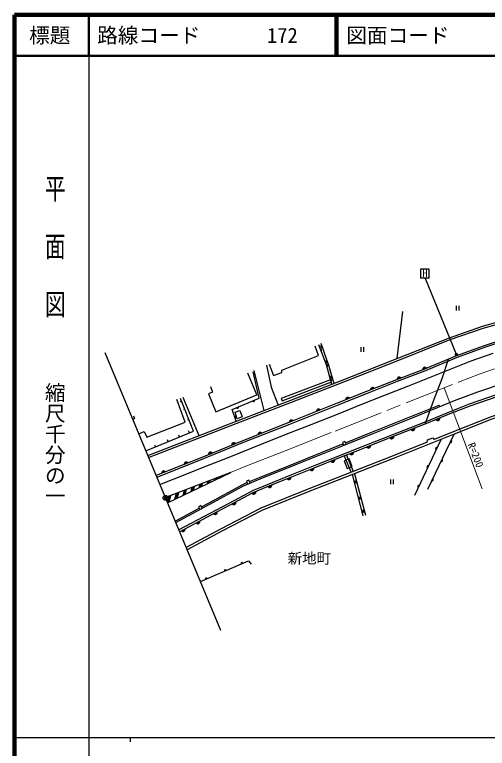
# Model space of a CAD drawing. Units: millimetres at full size, sheet at 1:1000; details may follow other scales. Extents: x 40000 to 680000, y 20000 to 380000.
# Drawn here: x 40000 to 154563, y 202409 to 380000 of the extents above; entities that cross this region are included whole.
import ezdxf
from ezdxf.enums import TextEntityAlignment as Align

# ---------------------------------------------------------------- set-up
doc = ezdxf.new("R2010")
doc.units = ezdxf.units.MM
doc.header["$LTSCALE"] = 1000
doc.header["$PDMODE"] = 32
doc.header["$PDSIZE"] = 500
doc.linetypes.add('CHAIN', pattern=[18.5, 12, -1.5, 3.5, -1.5])
for name, color, linetype, lineweight in [('M-BGD', 7, 'Continuous', 25), ('M-BGD-EXST', 7, 'Continuous', 25), ('M-BMK', 2, 'CHAIN', 13), ('M-BMK-OTRS', 5, 'Continuous', 25), ('M-BMK-SRVR', 3, 'Continuous', 25), ('M-STR-HTXT', 7, 'Continuous', 13), ('M-STR-STRC', 7, 'Continuous', 25), ('M-TTL', 2, 'Continuous', 140), ('M-TTL-BAND', 7, 'Continuous', 25), ('M-TTL-LINE', 7, 'Continuous', 50)]:
    doc.layers.add(name, color=color, linetype=linetype, lineweight=lineweight)
for name, color, linetype in [('M-BMK-HTXT', 7, 'Continuous'), ('M-OTRS', 6, 'Continuous'), ('M-TTL-TXT', 7, 'Continuous')]:
    doc.layers.add(name, color=color, linetype=linetype)
doc.styles.add('@ＭＳ ゴシック', font='')
doc.styles.add('ＭＳ ゴシック', font='')
doc.styles.get('@ＭＳ ゴシック').set_extended_font_data('@MS Gothic')
doc.styles.get('ＭＳ ゴシック').set_extended_font_data('MS Gothic')

msp = doc.modelspace()

# ---------------------------------------------------------------- hatches: boundary and pattern name
at = {"layer": 'M-BGD'}
for points in [[(114268, 298463, 0.84072), (114043, 299046)], [(114368, 299981, 0.84072), (114575, 299390)], [(115638, 294746, 0.84072), (115471, 295349)], [(115639, 296347, 0.84072), (115845, 295756)], [(139811, 294424, 0.82183), (138893, 294051)], [(116607, 291245, 0.84072), (116440, 291848)], [(116779, 292666, 0.84072), (116951, 292064)], [(133621, 292039, 0.82183), (132695, 291686)], [(127163, 289510, 0.82183), (126241, 289148)], [(97615, 286502, 0.84072), (98192, 286745)], [(121164, 287129, 0.82183), (120244, 286762)], [(93732, 284864, 0.84072), (94308, 285107)], [(114106, 284309, 0.82183), (113186, 283940)], [(93474, 282301, 0.84072), (93270, 282892)], [(107504, 281666, 0.82183), (106584, 281298)], [(142092, 281975, 0.82183), (143008, 282351)], [(99902, 278668, 0.82183), (98980, 278306)], [(136050, 279561, 0.82183), (136972, 279923)], [(130970, 277567, 0.82183), (131893, 277929)], [(93539, 276144, 0.82183), (92619, 275774)], [(125299, 275319, 0.82183), (126220, 275684)], [(142429, 275280, 0.84072), (142161, 274715)], [(145539, 276451, 0.84072), (145810, 277015)], [(87930, 273887, 0.82183), (87011, 273517)], [(121201, 273708, 0.82183), (122124, 274068)], [(82006, 271506, 0.82183), (81086, 271137)], [(116640, 271906, 0.82183), (117561, 272273)], [(143303, 271788, 0.84072), (143573, 272352)], [(111600, 269896, 0.82183), (112521, 270262)], [(140313, 270815, 0.84072), (140045, 270249)], [(76556, 269319, 0.82183), (75636, 268950)], [(106040, 267675, 0.82183), (106957, 268049)], [(122362, 266536, 0.84072), (122202, 267141)], [(122796, 267244, 0.84072), (122955, 266639)], [(141065, 267123, 0.84072), (141336, 267687)], [(101386, 265775, 0.82183), (102304, 266149)], [(138069, 266080, 0.84072), (137801, 265514)], [(97561, 264174, 0.82183), (98475, 264556)], [(123396, 262600, 0.84072), (123237, 263205)], [(123808, 263392, 0.84072), (123967, 262787)], [(92727, 261580, 0.82183), (93600, 262048)], [(88206, 259189, 0.82183), (89082, 259652)], [(124269, 259276, 0.84072), (124110, 259881)], [(124644, 260209, 0.84072), (124804, 259603)], [(83984, 256955, 0.82183), (84859, 257419)], [(80423, 255070, 0.82183), (81299, 255534)], [(95289, 247214, 0.4608), (95012, 247350, 0.4608), (94921, 247054)], [(91245, 245464, 0.4608), (90967, 245600, 0.4608), (90876, 245305)], [(86644, 243474, 0.4608), (86367, 243610, 0.4608), (86276, 243314)]]:
    msp.add_hatch(color=256, dxfattribs=at).paths.add_polyline_path(points)
at = {"layer": 'M-BGD-EXST'}
msp.add_hatch(color=256, dxfattribs=at).paths.add_polyline_path([(147308, 297752, 1), (146808, 297752, 0.41421), (147058, 297502, 0.41421)])
at = {"layer": 'M-STR-STRC'}
for points in [[(91206, 268635), (91240, 268759), (90718, 268558), (90669, 268377)], [(85498, 266551), (84976, 266350), (84755, 265549), (85293, 265807)], [(87412, 267287), (86890, 267086), (86726, 266492), (87264, 266749)], [(89326, 268023), (88804, 267822), (88697, 267435), (89235, 267692)], [(81670, 265079), (81147, 264878), (80813, 263664), (81351, 263921)], [(83584, 265815), (83062, 265614), (82784, 264607), (83322, 264864)], [(77841, 263607), (77319, 263406), (76959, 262099), (77056, 261867), (77408, 262036)], [(79755, 264343), (79233, 264142), (78842, 262721), (79379, 262978)]]:
    msp.add_hatch(color=256, dxfattribs=at).paths.add_polyline_path(points)

# ---------------------------------------------------------------- linework, layer by layer
at = {"layer": 'M-BGD'}
for p, q in [((147025, 309543), (147025, 308425)), ((147692, 309543), (147692, 308425)), ((134013, 308125), (132650, 296741)), ((123863, 299494), (123863, 298377)), ((124530, 299494), (124530, 298377)), ((97944, 293865), (100367, 284146)), ((80467, 286396), (80109, 286249)), ((80786, 287385), (84649, 278093)), ((81222, 284512), (80927, 284390)), ((143065, 285139), (142923, 285513)), ((82225, 282008), (81867, 281816)), ((82386, 278802), (82125, 279251)), ((77175, 276643), (77030, 277044)), ((79942, 277789), (79751, 278221)), ((136951, 263722), (143332, 277186)), ((140104, 265120), (146501, 278456)), ((74150, 275390), (74040, 275778)), ((119898, 273198), (121529, 269212)), ((120411, 273399), (122042, 269411)), ((121800, 268674), (124415, 258719)), ((122363, 268892), (124996, 258872)), ((131082, 267468), (131082, 266350)), ((131749, 267468), (131749, 266350)), ((78912, 257429), (84716, 260535))]:
    msp.add_line(p, q, dxfattribs=at)
for points in [[(72277, 273299), (93518, 281529), (106940, 286657), (118147, 291057), (132500, 296681), (145368, 301813), (153398, 304569), (164097, 307616), (170197, 309171), (174771, 310227), (184012, 312218), (190820, 313199), (197416, 314331), (203436, 315079), (211828, 315900), (218873, 316436), (231239, 316210), (245887, 315785), (252131, 315612), (256131, 317438), (258563, 322285), (259513, 325065)], [(72470, 272837), (93698, 281063), (107120, 286191), (118330, 290592), (132683, 296216), (145542, 301344), (153548, 304092), (164228, 307133), (170316, 308685), (174880, 309739), (184100, 311725), (190898, 312705), (197489, 313836), (203492, 314582), (211871, 315401), (218887, 315936), (231227, 315710), (245873, 315285), (252233, 315109), (256498, 317056), (259025, 322091), (259986, 324903)], [(159398, 301681), (153755, 299841), (147123, 297398), (138893, 294051), (132516, 291617), (125251, 288758), (118154, 285929), (106454, 281246), (95879, 277085), (85737, 273004), (74316, 268420)], [(159529, 301251), (153902, 299416), (147286, 296978), (139328, 293733), (132679, 291198), (125417, 288340), (118321, 285511), (106620, 280828), (96045, 276667), (85905, 272587), (74490, 268005)], [(113608, 300170), (115471, 295349), (116804, 290530)], [(114190, 300491), (116129, 294943), (117330, 290737)], [(101708, 295379), (102711, 292659), (104716, 293375), (104757, 293968), (113602, 297469), (112824, 299781)], [(75222, 266255), (81754, 268852), (86375, 270736), (91588, 272743), (97548, 275134), (105844, 278431), (111861, 280766), (118208, 283293), (123705, 285527), (129508, 287816), (135310, 290094), (142960, 293166), (150667, 296180), (155962, 298062)], [(139496, 280914), (141636, 286918), (143582, 291959), (145167, 296600)], [(101022, 295158), (102191, 289869), (103866, 285483)], [(87485, 289963), (87956, 288661), (86958, 288218), (88787, 283870), (98678, 287969), (96489, 293232)], [(93715, 281605), (92733, 284443), (99289, 287208), (97844, 293565)], [(222365, 291306), (215281, 291966), (210901, 291929), (200714, 291521), (196946, 291396), (186406, 289655), (176412, 288226), (163731, 284643), (159864, 283553), (155666, 282086), (146501, 278456), (131570, 272473), (118176, 267265), (111522, 264665), (99917, 259995), (90202, 254946), (81819, 250475)], [(116513, 291582), (104623, 287054), (104859, 286498), (111338, 289042), (116662, 291046)], [(222537, 291892), (215307, 292567), (210886, 292529), (200692, 292120), (196887, 291994), (186314, 290248), (176288, 288814), (163568, 285220), (159683, 284125), (155457, 282648), (146279, 279013), (141702, 277179)], [(79067, 257058), (87166, 261392), (95493, 265941), (99497, 267615), (108519, 271260), (119028, 275471), (126511, 278480), (136553, 282486), (146611, 286584), (152237, 288712), (159190, 291061)], [(159044, 288763), (150182, 285682), (145277, 283771), (139676, 281468), (130805, 277986), (123357, 275034), (118716, 273219), (112355, 270680), (107064, 268579), (101217, 266192), (97837, 264832), (91938, 261667), (87333, 259238), (79819, 255259)], [(159180, 288334), (150337, 285259), (145444, 283353), (139844, 281050), (130970, 277567), (123522, 274615), (118881, 272801), (112521, 270262), (107232, 268162), (101386, 265775), (97561, 264174), (92149, 261270), (87543, 258840), (79993, 254842)], [(70095, 278517), (71394, 279078), (72009, 277723), (81315, 281373), (79288, 286881)], [(71808, 274419), (83350, 279201), (80177, 287120)], [(120184, 276367), (126363, 278851), (136404, 282857), (142923, 285513)], [(68817, 282911), (69062, 282229), (68620, 282044)], [(139993, 276494), (140044, 277094), (141331, 277571), (141702, 277179)], [(139993, 276494), (131350, 273031), (117958, 267824), (111301, 265223), (99666, 260541), (89923, 255477), (81586, 251031)], [(96909, 266967), (99345, 267985), (108370, 271631), (118879, 275842), (119581, 276124)], [(85289, 260842), (86976, 261744), (95320, 266302), (96309, 266716)], [(85037, 242778), (96715, 247831), (97356, 247013)]]:
    msp.add_lwpolyline(points, dxfattribs=at)
for points in [[(93428, 283799), (94549, 284168), (95174, 282631), (93941, 282182)], [(119730, 275753), (120333, 275995), (120053, 276691), (119450, 276449)], [(119864, 272004), (120588, 270140), (121800, 270610), (121076, 272475)], [(96464, 266347), (97063, 266598), (96774, 267290), (96174, 267039)], [(84905, 260182), (85478, 260489), (85124, 261150), (84551, 260843)]]:
    msp.add_lwpolyline(points, close=True, dxfattribs=at)
for centre, radius, start, end in [((114104, 298735), 318, 301.01105, 101.22878), ((114523, 299704), 318, 119.15825, 279.37598), ((115502, 295033), 318, 295.35996, 95.57769), ((115794, 296069), 318, 119.15825, 279.37598), ((139389, 294147), 505, 33.30136, 190.95955), ((116471, 291532), 318, 295.35996, 95.57769), ((116918, 292380), 318, 115.82524, 276.04297), ((133193, 291771), 505, 32.04131, 189.6995), ((126738, 289238), 505, 32.65412, 190.31231), ((97882, 286674), 318, 212.75966, 12.97739), ((120740, 286854), 505, 32.90537, 190.56356), ((93999, 285036), 318, 212.75966, 12.97739), ((113683, 284034), 505, 32.98435, 190.64254), ((93321, 282579), 318, 298.99073, 99.20846), ((107080, 281391), 505, 32.98435, 190.64254), ((142513, 282254), 505, 213.52229, 11.18048), ((99477, 278396), 505, 32.64687, 190.30506), ((136475, 279833), 505, 212.60367, 10.26186), ((131396, 277839), 505, 212.60367, 10.26186), ((93116, 275868), 505, 33.09176, 190.74995), ((125724, 275593), 505, 212.7912, 10.44939), ((142344, 274974), 318, 74.53638, 234.75411), ((145625, 276756), 318, 254.26545, 54.48318), ((87507, 273611), 505, 33.09176, 190.74995), ((121627, 273979), 505, 212.52419, 10.18238), ((81583, 271231), 505, 33.04023, 190.69842), ((117064, 272181), 505, 212.93123, 10.58942), ((143389, 272093), 318, 254.26545, 54.48318), ((112025, 270170), 505, 212.82808, 10.48627), ((140228, 270509), 318, 74.53638, 234.75411), ((76132, 269044), 505, 33.04023, 190.69842), ((106461, 267953), 505, 213.38339, 11.04158), ((122229, 266825), 318, 294.61337, 94.8311), ((122928, 266956), 318, 114.61337, 274.8311), ((141151, 267429), 318, 254.26545, 54.48318), ((101808, 266052), 505, 213.38339, 11.04158), ((137984, 265774), 318, 74.53638, 234.75411), ((97980, 264455), 505, 213.88078, 11.53897), ((123263, 262889), 318, 294.61337, 94.8311), ((123940, 263103), 318, 114.61337, 274.8311), ((93118, 261900), 505, 219.38994, 17.04814), ((88598, 259507), 505, 218.98276, 16.64095), ((124137, 259565), 318, 294.61337, 94.8311), ((124777, 259920), 318, 114.61337, 274.8311), ((84376, 257274), 505, 219.07172, 16.72991), ((80815, 255388), 505, 219.07172, 16.72991), ((95092, 247163), 203, 14.43235, 212.35573), ((91048, 245413), 203, 14.43235, 212.35573), ((86447, 243423), 203, 14.43235, 212.35573)]:
    msp.add_arc(centre, radius, start, end, dxfattribs=at)
at = {"layer": 'M-BGD-EXST'}
for p, q in [((140480, 318363), (138380, 318363)), ((138380, 318363), (138380, 316263)), ((140480, 316263), (140480, 318363)), ((138380, 316263), (140480, 316263)), ((147058, 297752), (139526, 316263))]:
    msp.add_line(p, q, dxfattribs=at)
msp.add_circle((147058, 297752), 250, dxfattribs=at)
at = {"layer": 'M-BMK'}
msp.add_lwpolyline([(76563, 263047), (80955, 264788), (88764, 267741), (95996, 270707), (105537, 274448), (117673, 279216), (134908, 286076), (147560, 291036), (152588, 293006), (156275, 294253)], dxfattribs=at)
at = {"layer": 'M-BMK-OTRS'}
msp.add_line((90001, 230904), (61903, 298110), dxfattribs=at)
at = {"layer": 'M-BMK-SRVR'}
msp.add_circle((76563, 263047), 600, dxfattribs=at)
at = {"layer": 'M-OTRS'}
msp.add_point((76574, 263015), dxfattribs=at)
at = {"layer": 'M-STR-HTXT'}
msp.add_line((144086, 289674), (153303, 265192), dxfattribs=at)
at = {"layer": 'M-STR-STRC'}
for p, q in [((90669, 268377), (90718, 268558)), ((91206, 268635), (91240, 268759)), ((85293, 265807), (85498, 266551)), ((86726, 266492), (86890, 267086)), ((87264, 266749), (87412, 267287)), ((88697, 267435), (88804, 267822)), ((89235, 267692), (89326, 268023)), ((80813, 263664), (81147, 264878)), ((81351, 263921), (81670, 265079)), ((82784, 264607), (83062, 265614)), ((83322, 264864), (83584, 265815)), ((84755, 265549), (84976, 266350)), ((76959, 262099), (77319, 263406)), ((77408, 262036), (77841, 263607)), ((78842, 262721), (79233, 264142)), ((79379, 262978), (79755, 264343))]:
    msp.add_line(p, q, dxfattribs=at)
msp.add_lwpolyline([(77056, 261867), (92395, 269203), (76538, 263106)], dxfattribs=at)
at = {"layer": 'M-TTL'}
for p, q in [((40000, 380000), (40000, 20000)), ((680000, 380000), (40000, 380000))]:
    msp.add_line(p, q, dxfattribs=at)
at = {"layer": 'M-TTL-BAND'}
for p, q in [((58000, 370000), (58000, 20000)), ((40000, 205000), (579000, 205000)), ((68000, 205000), (68000, 204000))]:
    msp.add_line(p, q, dxfattribs=at)
at = {"layer": 'M-TTL-LINE'}
for p, q in [((58000, 380000), (58000, 370000)), ((117750, 380000), (117750, 370000)), ((118250, 380000), (118250, 370000)), ((40000, 370000), (680000, 370000))]:
    msp.add_line(p, q, dxfattribs=at)

# ---------------------------------------------------------------- texts
at = {"layer": 'M-BGD-EXST', "style": 'ＭＳ ゴシック'}
msp.add_text('H', height=1833, dxfattribs=at).set_placement((138833, 315955), align=Align.BOTTOM_LEFT)
at = {"layer": 'M-BMK-HTXT', "style": 'ＭＳ ゴシック'}
msp.add_text('新地町', height=2566, dxfattribs=at).set_placement((106165, 246356), align=Align.BOTTOM_LEFT)
at = {"layer": 'M-STR-HTXT', "style": 'ＭＳ ゴシック'}
msp.add_text('R=200', height=1833, rotation=291.116, dxfattribs=at).set_placement((149260, 275780), align=Align.BOTTOM_LEFT)
at = {"layer": 'M-TTL-BAND', "style": '@ＭＳ ゴシック', "width": 1.4}
msp.add_text('平  面  図', height=3666, rotation=270, dxfattribs=at).set_placement((49777, 306475), align=Align.MIDDLE_RIGHT)
at = {"layer": 'M-TTL-BAND', "style": '@ＭＳ ゴシック'}
msp.add_text('縮尺千分の一', height=3666, rotation=270, dxfattribs=at).set_placement((49777, 261030), align=Align.MIDDLE_RIGHT)
at = {"layer": 'M-TTL-TXT', "style": 'ＭＳ ゴシック'}
msp.add_text('標題', height=3666, dxfattribs=at).set_placement((48500, 375000), align=Align.MIDDLE_CENTER)
for s, p in [('路線コード', (60000, 375000)), ('172', (101142, 375000)), ('図面コード', (120380, 375000))]:
    msp.add_text(s, height=3666, dxfattribs=at).set_placement(p, align=Align.MIDDLE_LEFT)

doc.saveas('drawing.dxf')
